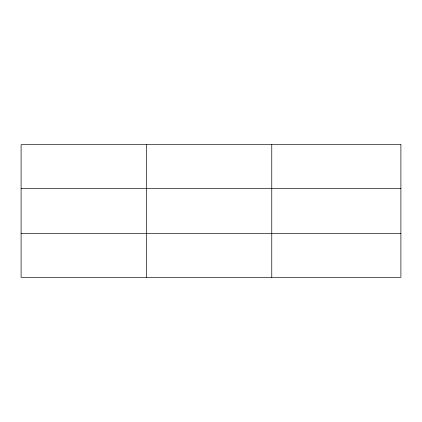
<?xml version="1.0" encoding="UTF-8"?>
<svg xmlns="http://www.w3.org/2000/svg" width="422" height="422" viewBox="0 0 422 422"><rect width="100%" height="100%" fill="white"/><g stroke="black" fill="none" stroke-linecap="round" stroke-linejoin="round"><path stroke-width="0.63" d="M146.434 277.307L146.434 144.693M271.768 277.307L271.768 144.693M21.1 188.455L400.9 188.455M21.1 233.545L400.9 233.545M400.9 144.693L400.9 277.307L21.1 277.307L21.1 144.693L400.9 144.693"/></g></svg>
